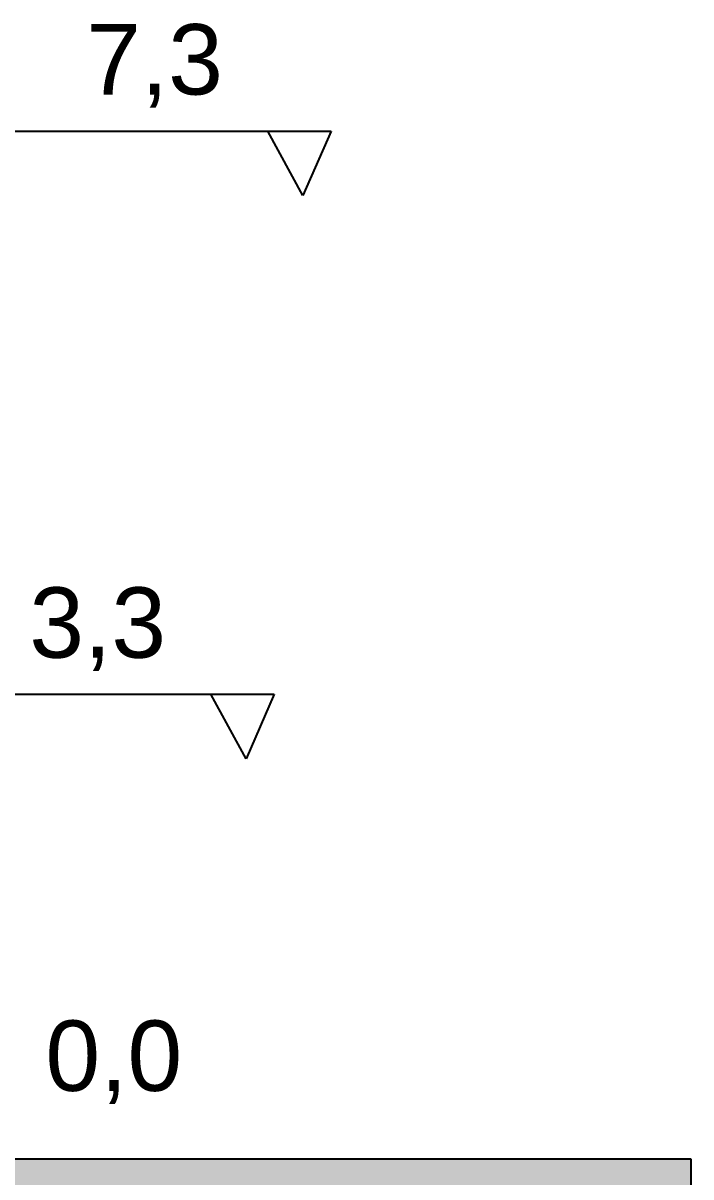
# Model space of a CAD drawing. Header units: millimetres. Extents: x 1251.1 to 1334.1, y 1577.6 to 1641.3.
# Drawn here: x 1312.74 to 1317.48, y 1597.39 to 1605.59 of the extents above; entities that cross this region are included whole.
import ezdxf

# ---------------------------------------------------------------- set-up
doc = ezdxf.new("R2010")
doc.units = ezdxf.units.MM
doc.linetypes.add('ACAD_ISO02W100', pattern=[15, 12, -3])
doc.layers.add('MURATURA', color=140, linetype='Continuous')
doc.styles.get("Standard").update_dxf_attribs({"font": 'Arial.ttf'})

msp = doc.modelspace()

# ---------------------------------------------------------------- hatches: boundary and pattern name
at = {"layer": 'MURATURA', "linetype": 'ByBlock'}
h = msp.add_hatch(dxfattribs=at)
h.set_pattern_fill('GRAVEL', color=8, scale=0.05)
h.set_pattern_definition([(228.0127875, (-3.15388, 1.27), (-10.160000001, -11.4299999993), [0.1708607, -16.9152418]), (184.969741, (-3.268184, 1.143), (15.239999994, 1.2700000723), [0.29320236, -29.02702445]), (132.510447, (-3.56028, 1.1176), (12.7000000054, -13.969999995), [0.20674076, -20.4673614]), (267.273689, (-4.055584, 0.8001), (1.2700000027, 25.3999999999), [0.26700226, -26.4332187]), (292.8336542, (-4.068284, 0.5334), (-6.3500000005, 15.2399999998), [0.26181685, -25.9199039]), (357.273689, (-3.966684, 0.2921), (-25.3999999999, 1.2700000027), [0.26700226, -26.4332187]), (37.6942405, (-3.699984, 0.2794), (-16.5099999993, -12.700000001), [0.3530968, -34.95655766]), (72.2553284, (-3.420584, 0.4953), (8.8900000024, 27.9399999992), [0.33335976, -33.0026283]), (121.4295656, (-3.318984, 0.8128), (-10.1600000014, 16.5099999991), [0.2679065, -26.52277285]), (175.2363583, (-3.45868, 1.0414), (13.97, -1.270000002), [0.30585664, -14.9869685]), (222.3974378, (-3.763484, 1.0668), (-15.2399999995, -13.9700000005), [0.39553896, -39.15838626]), (138.814075, (-2.79828, 0.7874), (-8.8899999995, 7.6200000006), [0.1350023, -13.3652829]), (171.4692344, (-2.899884, 0.8763), (16.5100000004, -2.5399999971), [0.256841, -25.4273195]), (225, (-3.1539, 0.9144), (-3e-16, -1.27), [0.1796047, -1.61644655]), (203.1985905, (-3.24278, 1.0668), (6.35, 2.54), [0.09672066, -9.5753112]), (291.80141, (-3.33168, 1.0287), (-1.27, 3.81), [0.1367828, -6.7023765]), (30.963757, (-3.28088, 0.9017), (3.81, 2.54), [0.2221598, -7.1831491]), (161.565051, (-3.0904, 1.016), (2.54, -1.27), [0.1606436, -3.85544906]), (16.3895403, (-4.068284, 1.0287), (12.7, 3.81), [0.225044, -22.2794133]), (70.346176, (-3.85238, 1.0922), (-5.0800000005, -13.97), [0.1887995, -18.69110784]), (293.1985905, (-3.09038, 1.27), (-2.54, 6.35), [0.19344005, -9.4785918]), (343.6104597, (-3.014184, 1.0922), (-12.7000000003, 3.809999999), [0.225044, -22.2794133]), (339.443955, (-4.06828, 0.2413), (-6.35, 2.54), [0.2170176, -10.63386716]), (294.7751406, (-3.86508, 0.1651), (-6.3500000076, 13.9699999966), [0.18183606, -18.0017967]), (66.8014095, (-3.07768, 0), (2.54, 6.35), [0.19344005, -9.4785918]), (17.3540246, (-3.00148, 0.1778), (-16.5099999997, -5.080000001), [0.2128914, -21.076188]), (69.443955, (-3.69998, 0), (-2.54, -6.35), [0.1085088, -10.74237596]), (101.309932, (-3.15388, 0), (-1.27, 5.08), [0.0647573, -6.4109975]), (165.963757, (-3.16658, 0.0635), (3.81, -1.27), [0.26181685, -4.9745273]), (186.009006, (-3.420584, 0.127), (12.7, 1.2700000007), [0.2426335, -24.0206824]), (303.690068, (-3.2809, 0.7874), (-1.27, 2.54), [0.18316194, -4.3958882]), (353.1572266, (-3.179284, 0.635), (21.5900000001, -2.5399999989), [0.3197784, -31.6580045]), (60.945396, (-2.86178, 0.5969), (-5.08, -8.89), [0.1307541, -12.94469616]), (90, (-2.7983, 0.7112), (-1.27, 1.27), [0.0762, -1.1938]), (120.256437, (-3.44598, 0.1651), (5.0799999994, -8.8900000004), [0.1764335, -17.4669704]), (48.0127875, (-3.53488, 0.3175), (10.160000001, 11.4299999993), [0.34172144, -16.7443811]), (0, (-3.3063, 0.5715), (1.27, 1.27), [0.3302, -0.9398]), (325.3048465, (-2.97608, 0.5715), (12.7000000048, -8.889999993), [0.2008048, -19.8796584]), (254.054604, (-2.81098, 0.4572), (-1.27, -5.08), [0.18491454, -9.060825]), (207.6459754, (-2.861784, 0.2794), (-24.1300000009, -12.6999999983), [0.30107255, -29.8062322]), (175.4260787, (-3.128484, 0.1397), (-16.51, 1.27), [0.3185147, -31.5329232])])
h.paths.add_polyline_path([(1294.0445, 1597.5218), (1294.0445, 1595.4218), (1298.9611, 1595.4218), (1298.9611, 1595.7218), (1299.2611, 1596.0201), (1299.2611, 1597.2218), (1299.2611, 1597.5218)])
h.paths.add_polyline_path([(1312.2611, 1597.5218), (1312.2611, 1597.2218), (1312.2611, 1596.0201), (1312.5611, 1595.7218), (1312.5611, 1595.4218), (1317.4777, 1595.4218), (1317.4777, 1597.5218)])

# ---------------------------------------------------------------- linework, layer by layer
at = {"layer": 'MURATURA', "linetype": 'ACAD_ISO02W100'}
for p, q in [((1312.6645, 1604.8218), (1314.9242, 1604.8218)), ((1314.7234, 1604.364), (1314.474, 1604.8218)), ((1314.9242, 1604.8218), (1314.7234, 1604.364)), ((1312.2611, 1600.8218), (1314.5208, 1600.8218)), ((1314.32, 1600.364), (1314.0706, 1600.8218)), ((1314.5208, 1600.8218), (1314.32, 1600.364))]:
    msp.add_line(p, q, dxfattribs=at)
at = {"layer": 'MURATURA', "linetype": 'ByBlock'}
for p, q in [((1312.2611, 1597.5218), (1317.4777, 1597.5218)), ((1312.2611, 1597.5218), (1317.4777, 1597.5218)), ((1317.4777, 1597.5218), (1317.4777, 1597.5218)), ((1317.4777, 1597.5218), (1317.4777, 1595.4218))]:
    msp.add_line(p, q, dxfattribs=at)

# ---------------------------------------------------------------- texts
at = {"layer": 'MURATURA', "linetype": 'ACAD_ISO02W100', "char_height": 0.5, "attachment_point": 1}
for s, width, insert in [('7,3', 0.998695, (1313.1849, 1605.581)), ('3,3', 0.998695, (1312.7815, 1601.581)), ('0,0', 1.260435, (1312.896, 1598.5048))]:
    msp.add_mtext_dynamic_manual_height_columns(s, width=width, gutter_width=12.5, heights=[0], dxfattribs=dict(at, insert=insert))

doc.saveas('drawing.dxf')
